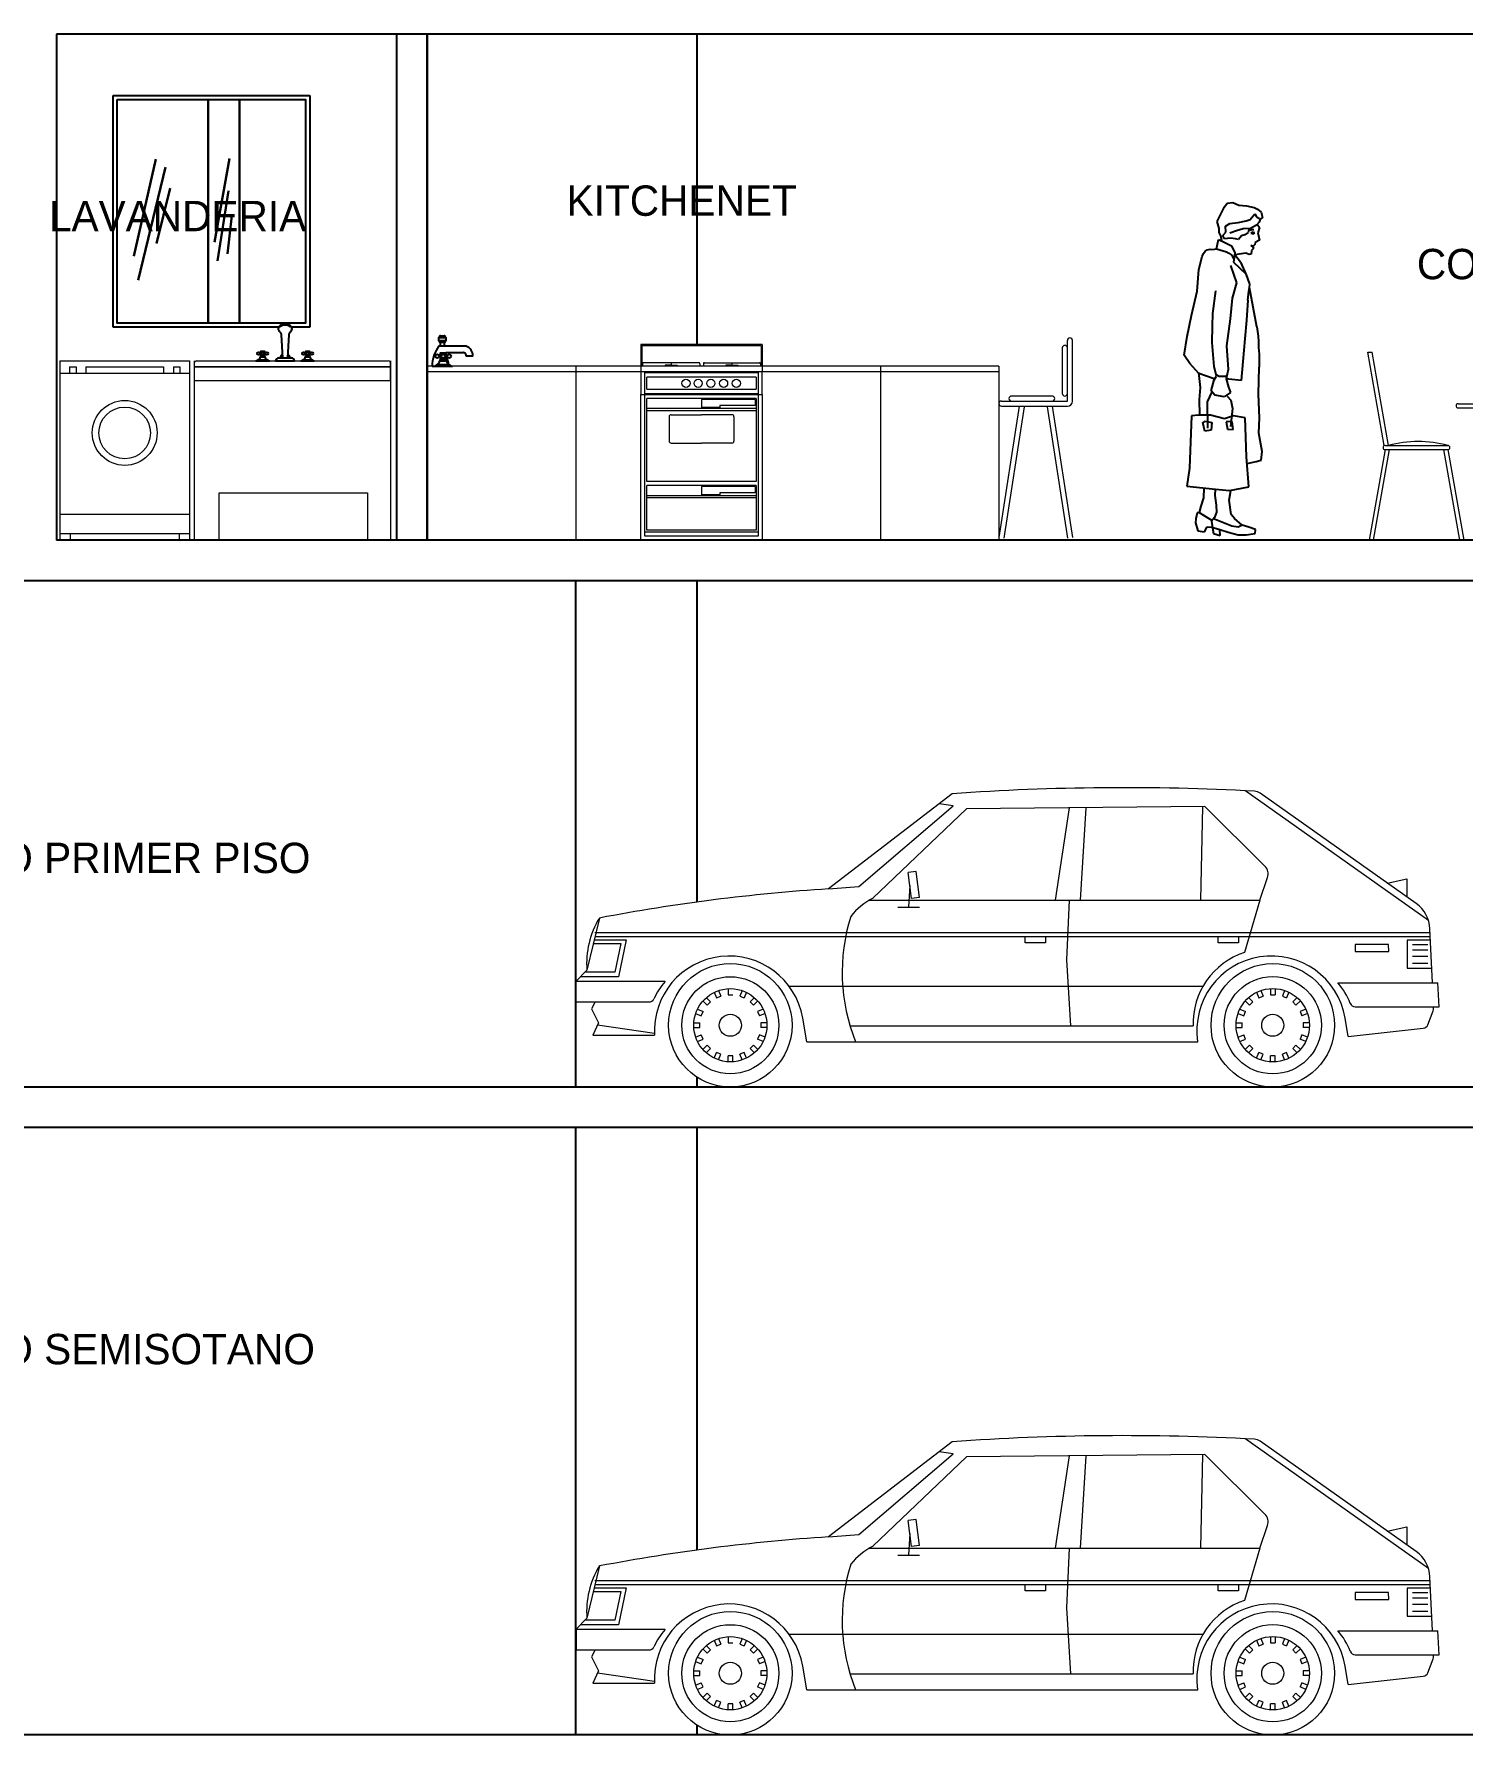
# Model space of a CAD drawing. Header units: metres. Extents: x -525 to 413, y -37 to 272.
# Drawn here: x 314.79 to 321.85, y 87.75 to 96.15 of the extents above; entities that cross this region are included whole.
import ezdxf

# ---------------------------------------------------------------- set-up
doc = ezdxf.new("R2010")
doc.units = ezdxf.units.M
doc.header["$MEASUREMENT"] = 0
doc.linetypes.add('0', pattern=[0])
doc.layers.get('0').update_dxf_attribs({"color": 254})
for name, color, linetype, lineweight in [('AUTOS', 254, 'Continuous', 20), ('muebles', 254, 'Continuous', 5), ('ventanas', 254, 'Continuous', 30)]:
    doc.layers.add(name, color=color, linetype=linetype, lineweight=lineweight)
for name, color, linetype in [('CORTE123', 254, 'Continuous'), ('EFEC', 254, 'Continuous'), ('NOITHAT', 254, 'Continuous'), ('THIET-BI', 254, 'Continuous')]:
    doc.layers.add(name, color=color, linetype=linetype)
doc.styles.get("Standard").update_dxf_attribs({"font": 'HTOWERT.TTF', "height": 0.08})

# ---------------------------------------------------------------- blocks, each defined once
blk = doc.blocks.new('12')
at = {"color": 0}
for p, q in [((195.106, 174.494), (195.137, 174.494)), ((195.224, 173.823), (195.106, 174.494)), ((195.255, 173.824), (195.137, 174.494)), ((196.806, 174.494), (196.348, 174.494)), ((197.809, 173.824), (197.927, 174.494)), ((197.839, 173.823), (197.958, 174.494)), ((197.958, 174.494), (197.927, 174.494)), ((196.298, 174.439), (196.325, 174.124)), ((196.331, 174.409), (196.355, 174.124)), ((196.341, 174.399), (196.355, 174.249)), ((196.355, 174.389), (196.404, 174.438)), ((196.357, 174.356), (196.443, 174.441)), ((196.36, 174.323), (196.481, 174.444)), ((196.362, 174.29), (196.518, 174.445)), ((196.773, 174.464), (196.38, 174.464)), ((196.762, 174.454), (196.391, 174.454)), ((196.417, 174.309), (196.553, 174.445)), ((196.453, 174.31), (196.588, 174.445)), ((196.489, 174.311), (196.624, 174.445)), ((196.526, 174.312), (196.659, 174.445)), ((196.562, 174.313), (196.694, 174.445)), ((196.598, 174.314), (196.73, 174.445)), ((196.634, 174.315), (196.765, 174.445)), ((196.671, 174.316), (196.789, 174.433)), ((196.707, 174.317), (196.801, 174.411)), ((196.743, 174.317), (196.805, 174.379)), ((196.798, 174.124), (196.823, 174.409)), ((196.799, 174.249), (196.812, 174.399)), ((196.828, 174.124), (196.855, 174.439)), ((196.337, 174.339), (196.347, 174.339)), ((196.339, 174.309), (196.349, 174.309)), ((196.367, 174.259), (196.409, 174.301)), ((196.382, 174.239), (196.433, 174.29)), ((196.407, 174.228), (196.458, 174.28)), ((196.441, 174.227), (196.486, 174.272)), ((196.476, 174.227), (196.515, 174.266)), ((196.51, 174.226), (196.547, 174.262)), ((196.545, 174.225), (196.582, 174.262)), ((196.579, 174.224), (196.622, 174.266)), ((196.614, 174.224), (196.668, 174.277)), ((196.65, 174.224), (196.73, 174.304)), ((196.686, 174.225), (196.801, 174.339)), ((196.722, 174.226), (196.794, 174.297)), ((196.784, 174.252), (196.787, 174.255)), ((196.804, 174.309), (196.814, 174.309)), ((196.807, 174.339), (196.817, 174.339)), ((195.754, 174.124), (197.554, 174.124)), ((196.404, 174.204), (196.749, 174.204)), ((195.754, 174.094), (197.554, 174.094)), ((196.352, 173.824), (196.328, 174.094)), ((196.354, 173.944), (196.354, 174.094)), ((196.954, 174.094), (196.954, 173.944)), ((196.381, 173.831), (196.375, 173.903)), ((196.904, 173.894), (196.404, 173.894)), ((196.504, 173.744), (196.504, 173.894)), ((196.804, 173.853), (196.808, 173.894)), ((196.804, 173.744), (196.804, 173.894)), ((195.23, 173.794), (195.115, 173.144)), ((195.26, 173.794), (195.145, 173.144)), ((195.23, 173.824), (195.68, 173.824)), ((195.23, 173.794), (195.68, 173.794)), ((195.649, 173.794), (195.764, 173.144)), ((195.68, 173.794), (195.794, 173.144)), ((196.352, 173.794), (196.295, 173.144)), ((196.382, 173.794), (196.325, 173.144)), ((196.504, 173.824), (196.352, 173.824)), ((196.504, 173.794), (196.352, 173.794)), ((196.804, 173.764), (196.858, 173.144)), ((197.384, 173.794), (197.27, 173.144)), ((197.415, 173.794), (197.3, 173.144)), ((197.834, 173.824), (197.384, 173.824)), ((197.834, 173.794), (197.384, 173.794)), ((197.804, 173.794), (197.919, 173.144)), ((197.834, 173.794), (197.949, 173.144)), ((196.783, 173.666), (196.816, 173.288)), ((196.58, 173.613), (196.471, 173.206)), ((196.654, 173.594), (196.654, 173.194)), ((196.837, 173.206), (196.729, 173.613)), ((195.115, 173.144), (195.145, 173.144)), ((195.764, 173.144), (195.794, 173.144)), ((196.325, 173.144), (196.295, 173.144)), ((196.468, 173.194), (196.841, 173.194)), ((196.519, 173.144), (196.789, 173.144)), ((196.827, 173.161), (196.828, 173.144)), ((196.858, 173.144), (196.828, 173.144)), ((197.3, 173.144), (197.27, 173.144)), ((197.949, 173.144), (197.919, 173.144))]:
    blk.add_line(p, q, dxfattribs=at)
for centre, radius, start, end in [((196.348, 174.444), 0.05, 90, 185), ((196.806, 174.444), 0.05, 355, 90), ((196.38, 174.414), 0.05, 90, 185), ((196.391, 174.404), 0.05, 90, 185), ((196.762, 174.404), 0.05, 355, 90), ((196.773, 174.414), 0.05, 355, 90), ((196.404, 174.254), 0.05, 185, 270), ((196.749, 174.254), 0.05, 270, 355), ((195.754, 174.109), 0.015, 90, 270), ((197.554, 174.109), 0.015, 270, 90), ((196.404, 173.944), 0.05, 180, 270), ((196.904, 173.944), 0.05, 270, 0), ((195.23, 173.809), 0.015, 90, 270), ((195.467, 173.089), 0.764, 73.8673, 106.1327), ((195.68, 173.809), 0.015, 270, 90), ((196.352, 173.809), 0.015, 90, 270), ((196.577, 172.995), 0.859, 94.8363, 105.1893), ((196.802, 173.809), 0.015, 270, 90), ((197.384, 173.809), 0.015, 90, 270), ((197.597, 173.089), 0.764, 73.8673, 106.1327), ((197.834, 173.809), 0.015, 270, 90), ((196.654, 173.744), 0.15, 180, 0), ((196.519, 173.194), 0.05, 165.0686, 270), ((196.789, 173.194), 0.05, 270, 14.9314)]:
    blk.add_arc(centre, radius, start, end, dxfattribs=at)
blk = doc.blocks.new('MESA COMEDOR')
at = {"layer": 'muebles', "xscale": 0.6487622765644119, "yscale": 0.6487622765644119, "zscale": 0.6487622765644119}
blk.add_blockref('12', (2080.9945, 1567.5594), dxfattribs=at)
blk = doc.blocks.new('A$C08403CEB')
at = {"layer": 'muebles'}
for p, q in [((2371.6, 0.7, -317.8), (2386.6, 0.7, -317.8)), ((2777.6, 0.7, -9.9), (2695.8, 0.7, -9.9)), ((2784.7, 51.1, -9.9), (2784, 46.2, -9.9))]:
    blk.add_line(p, q, dxfattribs=at)
at = {"layer": 'muebles', "elevation": -317.8}
blk.add_lwpolyline([(2436.9, 472.9), (2437, 473), (2437, 473.1)], dxfattribs=at)
at = {"layer": 'muebles', "elevation": -9.9}
blk.add_lwpolyline([(2624.4, 256.9), (2624.4, 256.9)], close=True, dxfattribs=at)
blk.add_lwpolyline([(2646.2, 233.2, 0.016599), (2647.7, 233.2)], format="xyb", dxfattribs=at)
at = {"layer": 'muebles', "xscale": 1070.35577015745, "yscale": 1070.35577015745, "zscale": 1070.35577015745}
blk.add_blockref('MESA COMEDOR', (-2361316.3, -1798077.6, -317.8), dxfattribs=at)
blk = doc.blocks.new('fwerfw')
at = {"linetype": 'ByBlock'}
for p, q in [((346.5807, 374.4739), (345.9807, 374.4739)), ((345.9807, 374.4739), (345.9807, 374.3669)), ((346.5807, 374.4739), (346.5807, 374.3669)), ((346.5757, 374.4689), (345.9857, 374.4689)), ((345.9857, 374.4689), (345.9857, 374.3669)), ((346.5757, 374.4689), (346.5757, 374.3669)), ((345.9807, 374.3669), (345.9807, 374.3399)), ((346.5807, 374.3669), (345.9807, 374.3669)), ((345.9807, 374.3399), (345.9807, 374.2279)), ((346.5807, 374.3399), (345.9807, 374.3399)), ((345.9897, 374.3799), (345.9897, 374.3669)), ((346.2667, 374.3849), (345.9947, 374.3849)), ((346.0007, 373.5279), (346.0007, 374.3399)), ((346.5607, 374.3349), (346.0007, 374.3349)), ((346.0107, 374.2549), (346.0107, 374.3129)), ((346.5507, 374.3129), (346.0107, 374.3129)), ((346.1007, 374.3719), (346.1007, 374.3669)), ((346.1307, 374.3719), (346.1007, 374.3719)), ((346.1307, 374.3849), (346.1307, 374.3669)), ((346.1307, 374.3719), (346.1607, 374.3719)), ((346.1607, 374.3719), (346.1607, 374.3669)), ((346.2717, 374.3799), (346.2717, 374.3669)), ((346.2897, 374.3799), (346.2897, 374.3669)), ((346.2947, 374.3849), (346.5667, 374.3849)), ((346.4307, 374.3719), (346.4007, 374.3719)), ((346.4007, 374.3719), (346.4007, 374.3669)), ((346.4307, 374.3849), (346.4307, 374.3669)), ((346.4307, 374.3719), (346.4607, 374.3719)), ((346.4607, 374.3719), (346.4607, 374.3669)), ((346.5507, 374.3129), (346.5507, 374.2549)), ((346.5607, 374.3399), (346.5607, 373.5279)), ((346.5717, 374.3799), (346.5717, 374.3669)), ((346.5807, 374.3669), (346.5807, 374.3399)), ((346.5807, 374.2279), (346.5807, 374.3399)), ((345.9807, 374.2279), (346.5807, 374.2279)), ((345.9807, 373.5079), (345.9807, 374.2279)), ((346.0007, 374.2329), (346.5607, 374.2329)), ((346.0107, 374.2549), (346.5507, 374.2549)), ((346.5807, 374.2279), (346.5807, 373.5079)), ((346.5507, 374.2079), (346.0107, 374.2079)), ((346.0107, 373.7979), (346.0107, 374.2079)), ((346.5507, 374.1579), (346.0107, 374.1579)), ((346.5507, 374.1479), (346.0107, 374.1479)), ((346.5457, 374.2029), (346.2807, 374.2029)), ((346.2807, 374.2029), (346.2807, 374.1629)), ((346.3707, 374.1629), (346.2807, 374.1629)), ((346.5457, 374.1729), (346.3707, 374.1729)), ((346.3707, 374.1729), (346.3707, 374.1629)), ((346.5457, 374.2029), (346.5457, 374.1729)), ((346.5507, 374.2079), (346.5507, 373.7979)), ((346.1207, 374.1179), (346.1207, 373.9979)), ((346.1307, 374.1279), (346.2807, 374.1279)), ((346.4307, 374.1279), (346.2807, 374.1279)), ((346.4407, 374.1179), (346.4407, 373.9979)), ((346.1307, 373.9879), (346.2807, 373.9879)), ((346.4307, 373.9879), (346.2807, 373.9879)), ((346.5507, 373.7979), (346.0107, 373.7979)), ((346.5507, 373.7779), (346.0107, 373.7779)), ((346.0107, 373.5579), (346.0107, 373.7779)), ((346.5507, 373.7279), (346.0107, 373.7279)), ((346.5507, 373.7179), (346.0107, 373.7179)), ((346.2807, 373.7729), (346.2807, 373.7329)), ((346.5457, 373.7729), (346.2807, 373.7729)), ((346.2807, 373.7729), (346.2807, 373.7329)), ((346.3707, 373.7329), (346.2807, 373.7329)), ((346.3707, 373.7429), (346.3707, 373.7329)), ((346.5457, 373.7429), (346.3707, 373.7429)), ((346.5457, 373.7729), (346.5457, 373.7429)), ((346.5507, 373.7779), (346.5507, 373.5579)), ((346.5507, 373.5579), (346.0107, 373.5579)), ((346.5807, 373.5079), (345.9807, 373.5079)), ((346.5607, 373.5479), (346.0007, 373.5479)), ((346.5607, 373.5279), (346.0007, 373.5279))]:
    blk.add_line(p, q, dxfattribs=at)
for centre in [(346.2037, 374.2829), (346.2637, 374.2829), (346.3267, 374.2829), (346.3897, 374.2829), (346.4527, 374.2829)]:
    blk.add_circle(centre, 0.02, dxfattribs=at)
for centre, radius, start, end in [((345.9947, 374.3799), 0.005, 90, 180), ((346.2667, 374.3799), 0.005, 0, 90), ((346.2947, 374.3799), 0.005, 90, 180), ((346.5667, 374.3799), 0.005, 0, 90), ((346.1307, 374.1179), 0.01, 90, 180), ((346.4307, 374.1179), 0.01, 0, 90), ((346.1307, 373.9979), 0.01, 180, 270), ((346.4307, 373.9979), 0.01, 270, 0)]:
    blk.add_arc(centre, radius, start, end, dxfattribs=at)
blk = doc.blocks.new('fvdfvf')
at = {"linetype": 'ByBlock'}
for p, q in [((329.6764, 356.974), (329.6764, 355.9377)), ((329.6764, 356.974), (330.4264, 356.974)), ((330.4264, 356.974), (330.4264, 355.9377)), ((329.6764, 356.9041), (330.4264, 356.9041)), ((329.7326, 356.939), (329.7326, 356.9041)), ((329.7326, 356.939), (329.7701, 356.939)), ((329.7701, 356.939), (329.7701, 356.9041)), ((329.8264, 356.939), (329.8264, 356.9041)), ((329.8264, 356.939), (330.2764, 356.939)), ((330.2764, 356.939), (330.2764, 356.9041)), ((330.3326, 356.939), (330.3326, 356.9041)), ((330.3326, 356.939), (330.3701, 356.939)), ((330.3701, 356.939), (330.3701, 356.9041)), ((329.6764, 356.0877), (330.4264, 356.0877)), ((329.6764, 355.9761), (330.4264, 355.9761)), ((329.6764, 355.9377), (329.7364, 355.9377)), ((329.7364, 355.9761), (329.7364, 355.9377)), ((330.3664, 355.9761), (330.3664, 355.9377)), ((330.3664, 355.9377), (330.4264, 355.9377))]:
    blk.add_line(p, q, dxfattribs=at)
for radius in [0.1875, 0.1491]:
    blk.add_circle((330.0514, 356.5578), radius, dxfattribs=at)
blk = doc.blocks.new('AF5222')
for p, q in [((20, 0), (1680, 0)), ((0, -20), (0, -170)), ((0, -50), (1700, -50)), ((1700, -50), (0, -50)), ((1700, -170), (1700, -20)), ((0, -170), (1700, -170)), ((296, -170), (604, -170)), ((1096, -170), (1404, -170))]:
    blk.add_line(p, q)
for centre, radius, start, end in [((20, -20), 19.8, 89.5336, 180.4664), ((1677, -23), 23.5, 351.9876, 81.9876)]:
    blk.add_arc(centre, radius, start, end)
blk = doc.blocks.new('MBVOI')
at = {"color": 0, "linetype": 'ByBlock'}
for p, q in [((-120, 0), (-65, 0)), ((-110.2, 5), (-74.8, 5)), ((-100, 32.5), (-105, 32.5)), ((-100, 27.5), (-105, 27.5)), ((-82.9, 15), (-102, 15)), ((-85, 32.5), (-80, 32.5)), ((-85, 27.5), (-80, 27.5)), ((-39, 0), (39, 0)), ((-26, 13), (26, 13)), ((65, 0), (120, 0)), ((74.8, 5), (110.2, 5)), ((85, 32.5), (80, 32.5)), ((85, 27.5), (80, 27.5)), ((102.1, 15), (83, 15)), ((100, 32.5), (105, 32.5)), ((100, 27.5), (105, 27.5))]:
    blk.add_line(p, q, dxfattribs=at)
blk.add_lwpolyline([(-10, 13), (-14.7, 107.9, 0.144294), (-19.8, 118.2, -0.095047), (-25.2, 124.5, -0.130978), (-27.3, 132.3, -0.130978), (-25.2, 140.1, -0.106552), (-19, 147, -0.083871), (-10.5, 151.2, -0.072763), (0, 152.7, -0.072763), (10.5, 151.2, -0.083871), (19, 147, -0.106552), (25.2, 140.1, -0.130978), (27.3, 132.3, -0.130978), (25.2, 124.5, -0.095047), (19.8, 118.2, 0.144294), (14.7, 107.9), (10, 13)], format="xyb", dxfattribs=at)
for points in [[(-100, 20), (-100, 40), (-85, 40), (-85, 20)], [(85, 20), (85, 40), (100, 40), (100, 20)]]:
    blk.add_lwpolyline(points, close=True, dxfattribs=at)
for centre in [(-110, 30), (-92.5, 30), (-75, 30), (75, 30), (92.5, 30), (110, 30)]:
    blk.add_circle(centre, 5.59, dxfattribs=at)
for centre, radius, start, end in [((-0.3, 111.2), 36.3, 54.47341, 125.52659), ((-127.5, 27.5), 28.5, 285.2551, 344.7449), ((-57.5, 27.5), 28.5, 195.25512, 254.74488), ((-20.7, -5.3), 19.1, 106.1502, 163.8498), ((-6.3, 13.4), 13.7, 108.53952, 181.76494), ((6.3, 13.4), 13.7, 358.23506, 71.46048), ((20.7, -5.3), 19.1, 16.1502, 73.8498), ((57.5, 27.5), 28.5, 285.2551, 344.7449), ((127.5, 27.5), 28.5, 195.25512, 254.74488)]:
    blk.add_arc(centre, radius, start, end, dxfattribs=at)
blk = doc.blocks.new('Faucet - Bathroom side')
at = {"linetype": 'Continuous'}
for p, q in [((-0.625, 4.25), (0.375, 4.25)), ((0.375, 3.75), (-0.625, 3.75)), ((-0.625, 3), (3.375, 3)), ((-0.375, 3), (-0.375, 3.5)), ((0.125, 3.5), (0.125, 3)), ((-1.625, 0), (-1.375, 0)), ((-1.375, 0), (1.375, 0)), ((-0.88366, 0.25), (0.88424, 0.25)), ((-0.375, 1.625), (-0.625, 1.625)), ((-0.375, 1.375), (-0.625, 1.375)), ((0.48078, 0.75), (-0.47286, 0.75)), ((2.875, 2), (0.375, 2)), ((0.375, 1.625), (0.625, 1.625)), ((0.375, 1.375), (0.625, 1.375)), ((4.375, 1.5), (3.375, 1.5))]:
    blk.add_line(p, q, dxfattribs=at)
for points in [[(-0.625, 3.75), (-0.625, 4.25)], [(-0.375, 4.5), (0.125, 4.5)], [(0.125, 3.5), (-0.375, 3.5)], [(0.375, 4.25), (0.375, 3.75)]]:
    blk.add_lwpolyline(points, dxfattribs=at)
blk.add_lwpolyline([(-0.375, 1), (-0.375, 2), (0.375, 2), (0.375, 1)], close=True, dxfattribs=at)
for centre in [(-0.875, 1.5), (0, 1.5), (0.875, 1.5)]:
    blk.add_circle(centre, 0.27951, dxfattribs=at)
for centre, radius, start, end in [((3.45929, -0.0281), 5.08436, 143.4467, 179.6834), ((-0.38253, 4.2575), 0.24259, 88.22243, 181.7776), ((-0.38253, 3.7424), 0.24259, 178.2224, 271.7776), ((0.13252, 4.2575), 0.24259, 358.2224, 91.77757), ((0.13252, 3.7424), 0.24259, 268.2224, 1.777565), ((2.70708, 1.4714), 1.66816, 0.9827695, 66.39737), ((-1.75, 1.375), 1.42522, 285.2551, 344.7449), ((1.75, 1.375), 1.42522, 195.2551, 254.7449), ((-2.49562, -0.286), 3.38273, 9.709485, 29.48735), ((2.96867, 1.5936), 0.41699, 347.0192, 102.9808)]:
    blk.add_arc(centre, radius, start, end, dxfattribs=at)
blk = doc.blocks.new('PER1')
for p, q in [((0.0007, 1.5833), (0.021, 1.6238)), ((0.021, 1.6238), (0.035, 1.6418)), ((0.035, 1.6418), (0.062, 1.6456)), ((0.062, 1.6456), (0.0922, 1.6322)), ((0.0922, 1.6322), (0.1294, 1.629)), ((0.1294, 1.629), (0.1669, 1.6209)), ((0.1669, 1.6209), (0.1846, 1.6119)), ((0.1846, 1.6119), (0.2026, 1.598)), ((0.2026, 1.598), (0.2088, 1.5711)), ((-0.015, 1.5505), (0.0007, 1.5833)), ((-0.0059, 1.5163), (-0.015, 1.5505)), ((-0.005, 1.4966), (-0.0059, 1.5163)), ((0.0256, 1.5277), (0.0472, 1.5411)), ((0.027, 1.4982), (0.0256, 1.5277)), ((0.0472, 1.5411), (0.089, 1.5456)), ((0.1127, 1.5146), (0.081, 1.5057)), ((0.089, 1.5456), (0.1281, 1.5549)), ((0.1497, 1.5164), (0.1127, 1.5146)), ((0.1281, 1.5549), (0.1475, 1.5607)), ((0.1433, 1.5161), (0.1383, 1.4961)), ((0.1475, 1.5607), (0.1709, 1.589)), ((0.1785, 1.5326), (0.1497, 1.5164)), ((0.1709, 1.589), (0.179, 1.5746)), ((0.1926, 1.5481), (0.1785, 1.5326)), ((0.179, 1.5746), (0.1942, 1.5654)), ((0.1832, 1.5377), (0.1939, 1.521)), ((0.1939, 1.521), (0.1852, 1.4958)), ((0.1968, 1.5631), (0.1926, 1.5481)), ((0.2088, 1.5711), (0.1968, 1.5631)), ((-0.0185, 1.4169), (-0.0083, 1.4619)), ((-0.0083, 1.4619), (0.017, 1.4507)), ((0.0032, 1.4797), (-0.005, 1.4966)), ((0.0072, 1.4551), (0.0032, 1.4797)), ((0.013, 1.4827), (0.027, 1.4982)), ((0.0212, 1.4658), (0.013, 1.4827)), ((0.017, 1.4507), (0.055, 1.4303)), ((0.0506, 1.4696), (0.0212, 1.4658)), ((0.081, 1.5057), (0.047, 1.4942)), ((0.0755, 1.4659), (0.0506, 1.4696)), ((0.055, 1.4303), (0.0714, 1.3965)), ((0.0905, 1.4617), (0.0755, 1.4659)), ((0.1045, 1.4796), (0.0905, 1.4617)), ((0.1215, 1.4854), (0.1045, 1.4796)), ((0.1383, 1.4961), (0.1215, 1.4854)), ((0.1575, 1.5096), (0.1464, 1.5069)), ((0.1507, 1.4322), (0.1628, 1.4231)), ((0.1507, 1.4322), (0.1637, 1.4306)), ((0.1613, 1.428), (0.1507, 1.4322)), ((0.1575, 1.4988), (0.1508, 1.4934)), ((0.1508, 1.4934), (0.1641, 1.4907)), ((0.1663, 1.5096), (0.1575, 1.5096)), ((0.1702, 1.4957), (0.1575, 1.4988)), ((0.1707, 1.4383), (0.1613, 1.428)), ((0.1613, 1.428), (0.1642, 1.4183)), ((0.1641, 1.4907), (0.1702, 1.4957)), ((0.1727, 1.4483), (0.1707, 1.4383)), ((0.1944, 1.4592), (0.1727, 1.4483)), ((0.1852, 1.4958), (0.1912, 1.4739)), ((0.1912, 1.4739), (0.1944, 1.4592)), ((-0.1049, 1.314), (-0.0883, 1.379)), ((-0.0883, 1.379), (-0.0831, 1.3935)), ((-0.0831, 1.3935), (-0.0742, 1.4039)), ((-0.0742, 1.4039), (-0.0647, 1.4105)), ((-0.0647, 1.4105), (-0.0504, 1.4138)), ((-0.0504, 1.4138), (-0.0381, 1.4135)), ((-0.0381, 1.4135), (-0.0185, 1.4169)), ((-0.0185, 1.4169), (0.0309, 1.4012)), ((0.0309, 1.4012), (0.0422, 1.3941)), ((0.0422, 1.3941), (0.057, 1.3853)), ((0.057, 1.3853), (0.067, 1.3633)), ((0.0714, 1.3965), (0.0653, 1.351)), ((0.0653, 1.351), (0.1263, 1.2932)), ((0.1008, 1.351), (0.0703, 1.388)), ((0.1259, 1.3942), (0.0718, 1.3862)), ((0.1008, 1.351), (0.1285, 1.2881)), ((0.1435, 1.3876), (0.1259, 1.3942)), ((0.1532, 1.3906), (0.1435, 1.3876)), ((0.1549, 1.4079), (0.1532, 1.3906)), ((0.1642, 1.4183), (0.1549, 1.4079)), ((-0.1146, 1.2073), (-0.1049, 1.314)), ((0.0514, 1.3331), (0.0801, 1.248)), ((0.1285, 1.2881), (0.1428, 1.2468)), ((-0.141, 1.0875), (-0.1146, 1.2073)), ((-0.0361, 1.0967), (-0.0217, 1.2085)), ((0.0801, 1.248), (0.059, 1.1729)), ((0.137, 1.1625), (0.1419, 1.2067)), ((0.1419, 1.2067), (0.1442, 1.2256)), ((0.1464, 1.2419), (0.1428, 1.2468)), ((0.1803, 1.0312), (0.1441, 1.2249)), ((0.1442, 1.2256), (0.1464, 1.2419)), ((-0.0381, 1.0348), (-0.0361, 1.0967)), ((0.059, 1.1729), (0.0491, 1.0711)), ((0.137, 1.1625), (0.1294, 1.0634)), ((-0.1632, 0.9827), (-0.141, 1.0875)), ((-0.0391, 0.9533), (-0.0381, 1.0348)), ((0.0491, 1.0711), (0.0308, 0.9369)), ((0.1294, 1.0634), (0.1214, 0.9716)), ((0.1803, 1.0312), (0.1844, 1.0079)), ((-0.1785, 0.8906), (-0.1632, 0.9827)), ((-0.0292, 0.8355), (-0.0391, 0.9533)), ((0.0308, 0.9369), (0.0398, 0.8195)), ((0.1214, 0.9716), (0.1119, 0.86)), ((0.1844, 1.0079), (0.187, 0.9849)), ((0.187, 0.9849), (0.1897, 0.9585)), ((0.1897, 0.9585), (0.1897, 0.9289)), ((0.1897, 0.9289), (0.1924, 0.896)), ((-0.1494, 0.85), (-0.1785, 0.8906)), ((-0.105, 0.8002), (-0.1494, 0.85)), ((0.1119, 0.86), (0.1041, 0.7658)), ((0.1924, 0.8664), (0.1923, 0.8317)), ((0.1924, 0.896), (0.1924, 0.8664)), ((-0.1077, 0.805), (-0.0993, 0.7313)), ((-0.0297, 0.7742), (-0.105, 0.8002)), ((-0.0441, 0.7142), (-0.0294, 0.7692)), ((-0.0294, 0.7692), (-0.0179, 0.7871)), ((-0.0179, 0.7871), (-0.0292, 0.8355)), ((-0.0199, 0.7954), (-0.0045, 0.7874)), ((-0.0045, 0.7874), (0.009, 0.7874)), ((0.009, 0.7874), (0.0252, 0.7874)), ((0.0252, 0.7874), (0.0334, 0.7913)), ((0.0398, 0.8195), (0.0296, 0.7745)), ((0.0296, 0.7745), (0.0415, 0.7331)), ((0.042, 0.7727), (0.0297, 0.7751)), ((0.1041, 0.7658), (0.042, 0.7727)), ((0.1889, 0.6982), (0.1923, 0.8317)), ((-0.0993, 0.7313), (-0.1038, 0.6718)), ((-0.0414, 0.7094), (-0.0638, 0.6614)), ((-0.0258, 0.6929), (-0.0441, 0.7142)), ((0.0191, 0.6851), (-0.0258, 0.6929)), ((0.0501, 0.7064), (0.0191, 0.6851)), ((0.0337, 0.6883), (0.0519, 0.6694)), ((0.0415, 0.7331), (0.0501, 0.7064)), ((0.1944, 0.5824), (0.1889, 0.6982)), ((-0.1419, 0.591), (-0.1518, 0.3336)), ((-0.1075, 0.5951), (-0.1419, 0.591)), ((-0.0483, 0.5954), (-0.1075, 0.5951)), ((-0.1038, 0.6718), (-0.1027, 0.5951)), ((-0.0638, 0.6614), (-0.0625, 0.5305)), ((0.0218, 0.5766), (-0.0483, 0.5954)), ((0.0656, 0.591), (0.0218, 0.5766)), ((0.0613, 0.6279), (0.0508, 0.5384)), ((0.0519, 0.6694), (0.0613, 0.6279)), ((0.1228, 0.5814), (0.0656, 0.591)), ((-0.0861, 0.5591), (-0.0744, 0.5644)), ((-0.0765, 0.515), (-0.0861, 0.5591)), ((-0.0447, 0.5215), (-0.0765, 0.515)), ((-0.0744, 0.5644), (-0.0416, 0.5587)), ((-0.0416, 0.5587), (-0.0447, 0.5215)), ((0.0591, 0.5635), (0.0299, 0.5621)), ((0.0299, 0.5621), (0.0366, 0.5254)), ((0.0366, 0.5254), (0.0638, 0.5242)), ((0.0638, 0.5242), (0.0591, 0.5635)), ((0.1296, 0.3891), (0.1228, 0.5814)), ((0.1907, 0.5056), (0.1944, 0.5824)), ((0.2074, 0.415), (0.1907, 0.5056)), ((0.1416, 0.2414), (0.1296, 0.3891)), ((0.1323, 0.3559), (0.1776, 0.3667)), ((0.1776, 0.3667), (0.202, 0.3728)), ((0.202, 0.3728), (0.2074, 0.415)), ((-0.1518, 0.3336), (-0.1648, 0.244)), ((-0.1648, 0.244), (-0.0233, 0.2286)), ((-0.083, 0.1862), (-0.0959, 0.1461)), ((-0.0802, 0.2348), (-0.083, 0.1862)), ((-0.0253, 0.2288), (-0.0268, 0.1988)), ((-0.0268, 0.1988), (-0.0195, 0.1497)), ((-0.0233, 0.2286), (0.0462, 0.222)), ((0.0435, 0.175), (0.0532, 0.2235)), ((0.0543, 0.1039), (0.0435, 0.175)), ((0.0462, 0.222), (0.1416, 0.2414)), ((-0.1141, 0.1131), (-0.1201, 0.0832)), ((-0.1042, 0.1136), (-0.1141, 0.1131)), ((-0.0959, 0.1461), (-0.1042, 0.1136)), ((-0.1042, 0.1136), (-0.0404, 0.0753)), ((-0.029, 0.09), (-0.043, 0.072)), ((-0.0179, 0.1152), (-0.029, 0.09)), ((-0.0195, 0.1497), (-0.0179, 0.1152)), ((0.07, 0.0849), (0.0543, 0.1039)), ((0.1087, 0.0521), (0.07, 0.0849)), ((-0.1201, 0.0832), (-0.1216, 0.0633)), ((-0.1216, 0.0633), (-0.1099, 0.0244)), ((-0.1099, 0.0244), (-0.0775, 0.0185)), ((-0.0775, 0.0185), (-0.0639, 0.0439)), ((-0.0639, 0.0439), (-0.0416, 0.0425)), ((-0.043, 0.072), (-0.0393, 0.0475)), ((-0.0416, 0.0425), (-0.0014, 0.0296)), ((-0.0393, 0.0475), (-0.0326, 0.0108)), ((0.057, 0.0472), (-0.0336, 0.0824)), ((-0.0326, 0.0108), (0, 0)), ((0, 0), (-0.0014, 0.0296)), ((-0.0014, 0.0296), (0.0387, 0.0167)), ((0.0387, 0.0167), (0.0887, 0.0042)), ((0.0894, 0.0413), (0.057, 0.0472)), ((0.0887, 0.0042), (0.1283, 0.0037)), ((0.1087, 0.0521), (0.0894, 0.0413)), ((0.1413, 0.0413), (0.1087, 0.0521)), ((0.1283, 0.0037), (0.1724, 0.0107)), ((0.1739, 0.0306), (0.1413, 0.0413)), ((0.1724, 0.0107), (0.1739, 0.0306))]:
    blk.add_line(p, q)

msp = doc.modelspace()

# ---------------------------------------------------------------- linework, layer by layer
for p, q in [((314.9043, 96.1519), (314.9043, 93.6519)), ((316.5831, 96.1519), (316.5831, 93.6519)), ((316.7339, 96.1519), (316.7339, 93.6519))]:
    msp.add_line(p, q)
at = {"linetype": '0', "ltscale": 0.004}
for p, q in [((318.068, 94.6179), (318.068, 96.1519)), ((317.468, 90.9519), (317.468, 93.4519)), ((326.468, 87.7519), (291.4671, 87.7519))]:
    msp.add_line(p, q, dxfattribs=at)
at = {"linetype": 'Continuous'}
for p, q in [((315.1843, 94.7048), (315.1843, 95.8483)), ((315.1843, 95.8483), (316.1543, 95.8483)), ((316.1543, 95.8483), (316.1543, 94.7048)), ((316.0023, 94.7048), (315.1843, 94.7048)), ((316.1543, 94.7048), (316.0638, 94.7048))]:
    msp.add_line(p, q, dxfattribs=at)
msp.add_lwpolyline([(315.2043, 95.8283), (316.1343, 95.8283), (316.1343, 94.7248), (315.2043, 94.7248)], close=True, dxfattribs=at)
at = {"layer": 'AUTOS', "linetype": 'Continuous'}
for p, q in [((321.6796, 91.7736), (320.7721, 92.4154)), ((321.6182, 91.8581), (320.848, 92.4029)), ((319.3268, 92.3999), (318.717, 91.9303)), ((318.8658, 91.9416), (319.3314, 92.3402)), ((319.3981, 92.326), (318.9361, 91.8841)), ((319.3314, 92.3402), (319.2625, 92.3504)), ((320.5754, 92.3365), (319.3981, 92.326)), ((319.9043, 92.3306), (319.835, 91.8739)), ((319.9878, 92.3313), (319.9584, 91.8739)), ((320.5639, 92.3365), (320.5527, 91.8739)), ((320.8718, 92.0425), (320.5754, 92.3365)), ((319.1496, 92.0158), (319.1097, 92.0105)), ((319.1268, 91.8831), (319.1097, 92.0105)), ((319.1664, 91.8884), (319.1496, 92.0158)), ((320.8457, 91.8739), (320.8846, 91.9864)), ((318.717, 91.9303), (318.8658, 91.9416)), ((319.1183, 91.9468), (319.1117, 91.8399)), ((321.476, 91.9587), (321.5726, 91.9798)), ((321.5726, 91.9798), (321.573, 91.8901)), ((318.918, 91.8739), (320.8457, 91.8739)), ((319.0582, 91.8399), (319.1651, 91.8399)), ((319.1664, 91.8884), (319.1268, 91.8831)), ((319.9046, 91.8739), (319.8917, 91.5796)), ((320.8457, 91.8739), (320.7715, 91.6162)), ((321.573, 91.8947), (321.573, 91.8947)), ((317.5848, 91.7865), (317.5235, 91.5287)), ((321.6984, 91.4667), (321.6865, 91.733)), ((317.5551, 91.6611), (317.6901, 91.6611)), ((317.5594, 91.6792), (317.7165, 91.6792)), ((317.5631, 91.7142), (321.6875, 91.7142)), ((317.5631, 91.6944), (321.6885, 91.6944)), ((317.6901, 91.6611), (317.6614, 91.5192)), ((317.7165, 91.6792), (317.6799, 91.4954)), ((319.6881, 91.6644), (319.6881, 91.6944)), ((319.7888, 91.6644), (319.6881, 91.6644)), ((319.7888, 91.6944), (319.7888, 91.6644)), ((320.6401, 91.6644), (320.6401, 91.6944)), ((320.7404, 91.6644), (320.6401, 91.6644)), ((320.7404, 91.6944), (320.7404, 91.6644)), ((321.3172, 91.6561), (321.3172, 91.6208)), ((321.4826, 91.6561), (321.3172, 91.6561)), ((321.4829, 91.6208), (321.4826, 91.6561)), ((321.5743, 91.6772), (321.5743, 91.539)), ((321.6891, 91.6772), (321.5743, 91.6772)), ((321.6004, 91.6561), (321.6763, 91.6561)), ((319.8917, 91.5796), (319.9115, 91.2535)), ((321.3172, 91.6208), (321.4829, 91.6208)), ((321.6004, 91.6287), (321.6763, 91.6287)), ((321.6004, 91.598), (321.6763, 91.598)), ((321.6004, 91.5634), (321.6763, 91.5634)), ((317.5235, 91.5287), (317.468, 91.4727)), ((317.6799, 91.4954), (317.4905, 91.4954)), ((317.6614, 91.5192), (317.514, 91.5192)), ((321.5743, 91.539), (321.6954, 91.539)), ((317.9102, 91.4727), (317.468, 91.4727)), ((318.1118, 91.3931), (318.1333, 91.3717)), ((318.1518, 91.4199), (318.1633, 91.3918)), ((318.1633, 91.3918), (318.1844, 91.4004)), ((318.1729, 91.4284), (318.1844, 91.4004)), ((318.2201, 91.438), (318.2201, 91.4076)), ((318.2201, 91.4076), (318.2432, 91.4076)), ((318.2903, 91.4284), (318.2785, 91.4004)), ((318.2785, 91.4004), (318.2999, 91.3918)), ((318.3115, 91.4199), (318.2999, 91.3918)), ((318.3514, 91.3931), (318.3299, 91.3717)), ((318.5213, 91.4502), (320.5662, 91.4502)), ((320.7906, 91.3931), (320.812, 91.3717)), ((320.8305, 91.4199), (320.8421, 91.3918)), ((320.8421, 91.3918), (320.8635, 91.4004)), ((320.8516, 91.4284), (320.8635, 91.4004)), ((320.8988, 91.438), (320.8988, 91.4076)), ((320.8988, 91.4076), (320.9219, 91.4076)), ((320.9219, 91.438), (320.9219, 91.4076)), ((320.9691, 91.4284), (320.9576, 91.4004)), ((320.9576, 91.4004), (320.9787, 91.3918)), ((320.9902, 91.4199), (320.9787, 91.3918)), ((321.0302, 91.3931), (321.0087, 91.3717)), ((321.2324, 91.4667), (321.7261, 91.4667)), ((321.7314, 91.3479), (321.7261, 91.4667)), ((317.468, 91.372), (317.83, 91.372)), ((317.5637, 91.372), (317.5452, 91.3377)), ((317.5452, 91.3377), (317.5812, 91.2687)), ((318.06, 91.3156), (318.0881, 91.304)), ((318.0689, 91.3367), (318.097, 91.3252)), ((318.0881, 91.304), (318.097, 91.3252)), ((318.0957, 91.377), (318.1171, 91.3555)), ((318.1171, 91.3555), (318.1333, 91.3717)), ((318.3299, 91.3717), (318.3461, 91.3555)), ((318.3676, 91.377), (318.3461, 91.3555)), ((318.3943, 91.3367), (318.3662, 91.3252)), ((318.3662, 91.3252), (318.3751, 91.304)), ((318.4032, 91.3156), (318.3751, 91.304)), ((320.7388, 91.3156), (320.7668, 91.304)), ((320.7477, 91.3367), (320.7757, 91.3252)), ((320.7668, 91.304), (320.7757, 91.3252)), ((320.7744, 91.377), (320.7959, 91.3555)), ((320.7959, 91.3555), (320.812, 91.3717)), ((321.0087, 91.3717), (321.0249, 91.3555)), ((321.0467, 91.377), (321.0249, 91.3555)), ((321.0731, 91.3367), (321.045, 91.3252)), ((321.045, 91.3252), (321.0539, 91.304)), ((321.082, 91.3156), (321.0539, 91.304)), ((321.3179, 91.3479), (321.7314, 91.3479)), ((321.6759, 91.2592), (321.7023, 91.3285)), ((321.704, 91.3393), (321.7036, 91.3479)), ((317.5812, 91.2687), (317.5525, 91.2083)), ((317.8571, 91.2156), (317.5756, 91.2568)), ((318.0508, 91.2684), (318.0811, 91.2684)), ((318.0508, 91.2456), (318.0811, 91.2456)), ((318.0811, 91.2456), (318.0811, 91.2684)), ((318.4124, 91.2684), (318.3821, 91.2684)), ((318.3821, 91.2684), (318.3821, 91.2456)), ((318.4124, 91.2456), (318.3821, 91.2456)), ((318.6088, 91.1757), (318.589, 91.2922)), ((318.8229, 91.2535), (320.5174, 91.2535)), ((320.7295, 91.2684), (320.7599, 91.2684)), ((320.7295, 91.2456), (320.7599, 91.2456)), ((320.7599, 91.2456), (320.7599, 91.2684)), ((321.0915, 91.2684), (321.0608, 91.2684)), ((321.0608, 91.2684), (321.0608, 91.2456)), ((321.0915, 91.2456), (321.0608, 91.2456)), ((321.2833, 91.2017), (321.2677, 91.2922)), ((321.2833, 91.2017), (321.6535, 91.2417)), ((317.5525, 91.2083), (317.8574, 91.2083)), ((318.06, 91.1984), (318.0881, 91.21)), ((318.0689, 91.177), (318.097, 91.1889)), ((318.097, 91.1889), (318.0881, 91.21)), ((318.0957, 91.1371), (318.1171, 91.1585)), ((318.1118, 91.1209), (318.1333, 91.1423)), ((318.1333, 91.1423), (318.1171, 91.1585)), ((318.3461, 91.1585), (318.3299, 91.1423)), ((318.3514, 91.1209), (318.3299, 91.1423)), ((318.3676, 91.1371), (318.3461, 91.1585)), ((318.3751, 91.21), (318.3662, 91.1889)), ((318.3943, 91.177), (318.3662, 91.1889)), ((318.4032, 91.1984), (318.3751, 91.21)), ((318.6088, 91.1757), (320.5395, 91.1757)), ((320.7388, 91.1984), (320.7668, 91.21)), ((320.7477, 91.177), (320.7757, 91.1889)), ((320.7757, 91.1889), (320.7668, 91.21)), ((320.7744, 91.1371), (320.7959, 91.1585)), ((320.7906, 91.1209), (320.812, 91.1423)), ((320.812, 91.1423), (320.7959, 91.1585)), ((321.0249, 91.1585), (321.0087, 91.1423)), ((321.0302, 91.1209), (321.0087, 91.1423)), ((321.0467, 91.1371), (321.0249, 91.1585)), ((321.0539, 91.21), (321.045, 91.1889)), ((321.0731, 91.177), (321.045, 91.1889)), ((321.082, 91.1984), (321.0539, 91.21)), ((318.1518, 91.0942), (318.1633, 91.1222)), ((318.1844, 91.1136), (318.1633, 91.1222)), ((318.1729, 91.0856), (318.1844, 91.1136)), ((318.2201, 91.076), (318.2201, 91.1064)), ((318.2432, 91.1064), (318.2201, 91.1064)), ((318.2432, 91.076), (318.2432, 91.1064)), ((318.2999, 91.1222), (318.2785, 91.1136)), ((318.2903, 91.0856), (318.2785, 91.1136)), ((318.3115, 91.0942), (318.2999, 91.1222)), ((320.8305, 91.0942), (320.8421, 91.1222)), ((320.8635, 91.1136), (320.8421, 91.1222)), ((320.8516, 91.0856), (320.8635, 91.1136)), ((320.9219, 91.1064), (320.8988, 91.1064)), ((320.8988, 91.076), (320.8988, 91.1064)), ((320.9219, 91.076), (320.9219, 91.1064)), ((320.9787, 91.1222), (320.9576, 91.1136)), ((320.9691, 91.0856), (320.9576, 91.1136)), ((320.9902, 91.0942), (320.9787, 91.1222)), ((321.6796, 88.5736), (320.7721, 89.2154)), ((319.3268, 89.1999), (318.717, 88.7303)), ((318.8658, 88.7416), (319.3314, 89.1402)), ((319.3981, 89.126), (318.9361, 88.6841)), ((319.3314, 89.1402), (319.2625, 89.1504)), ((320.5754, 89.1365), (319.3981, 89.126)), ((319.9043, 89.1306), (319.835, 88.6739)), ((319.9878, 89.1313), (319.9584, 88.6739)), ((320.5639, 89.1365), (320.5527, 88.6739)), ((320.8718, 88.8425), (320.5754, 89.1365)), ((321.6182, 88.6581), (320.848, 89.2029)), ((319.1496, 88.8158), (319.1097, 88.8105)), ((319.1268, 88.6831), (319.1097, 88.8105)), ((319.1664, 88.6884), (319.1496, 88.8158)), ((318.717, 88.7303), (318.8658, 88.7416)), ((319.1183, 88.7468), (319.1117, 88.6399)), ((320.8457, 88.6739), (320.8846, 88.7864)), ((321.476, 88.7587), (321.5726, 88.7798)), ((321.5726, 88.7798), (321.573, 88.6901)), ((318.918, 88.6739), (320.8457, 88.6739)), ((319.0582, 88.6399), (319.1651, 88.6399)), ((319.1664, 88.6884), (319.1268, 88.6831)), ((319.9046, 88.6739), (319.8917, 88.3796)), ((320.8457, 88.6739), (320.7715, 88.4162)), ((321.573, 88.6947), (321.573, 88.6947)), ((317.5848, 88.5865), (317.5235, 88.3287)), ((317.5551, 88.4611), (317.6901, 88.4611)), ((317.5594, 88.4792), (317.7165, 88.4792)), ((317.5631, 88.5142), (321.6875, 88.5142)), ((317.5631, 88.4944), (321.6885, 88.4944)), ((317.6901, 88.4611), (317.6614, 88.3192)), ((317.7165, 88.4792), (317.6799, 88.2954)), ((319.6881, 88.4644), (319.6881, 88.4944)), ((319.7888, 88.4644), (319.6881, 88.4644)), ((319.7888, 88.4944), (319.7888, 88.4644)), ((320.6401, 88.4644), (320.6401, 88.4944)), ((320.7404, 88.4644), (320.6401, 88.4644)), ((320.7404, 88.4944), (320.7404, 88.4644)), ((321.3172, 88.4561), (321.3172, 88.4208)), ((321.4826, 88.4561), (321.3172, 88.4561)), ((321.4829, 88.4208), (321.4826, 88.4561)), ((321.5743, 88.4772), (321.5743, 88.339)), ((321.6891, 88.4772), (321.5743, 88.4772)), ((321.6004, 88.4561), (321.6763, 88.4561)), ((321.6984, 88.2667), (321.6865, 88.533)), ((319.8917, 88.3796), (319.9115, 88.0535)), ((321.3172, 88.4208), (321.4829, 88.4208)), ((321.6004, 88.4287), (321.6763, 88.4287)), ((321.6004, 88.398), (321.6763, 88.398)), ((317.5235, 88.3287), (317.468, 88.2727)), ((317.6799, 88.2954), (317.4905, 88.2954)), ((317.6614, 88.3192), (317.514, 88.3192)), ((321.5743, 88.339), (321.6954, 88.339)), ((321.6004, 88.3634), (321.6763, 88.3634)), ((317.9102, 88.2727), (317.468, 88.2727)), ((318.1518, 88.2199), (318.1633, 88.1918)), ((318.1633, 88.1918), (318.1844, 88.2004)), ((318.1729, 88.2284), (318.1844, 88.2004)), ((318.2201, 88.238), (318.2201, 88.2076)), ((318.2201, 88.2076), (318.2432, 88.2076)), ((318.2903, 88.2284), (318.2785, 88.2004)), ((318.2785, 88.2004), (318.2999, 88.1918)), ((318.3115, 88.2199), (318.2999, 88.1918)), ((318.5213, 88.2502), (320.5662, 88.2502)), ((320.8305, 88.2199), (320.8421, 88.1918)), ((320.8421, 88.1918), (320.8635, 88.2004)), ((320.8516, 88.2284), (320.8635, 88.2004)), ((320.8988, 88.238), (320.8988, 88.2076)), ((320.8988, 88.2076), (320.9219, 88.2076)), ((320.9219, 88.238), (320.9219, 88.2076)), ((320.9691, 88.2284), (320.9576, 88.2004)), ((320.9576, 88.2004), (320.9787, 88.1918)), ((320.9902, 88.2199), (320.9787, 88.1918)), ((321.2324, 88.2667), (321.7261, 88.2667)), ((321.7314, 88.1479), (321.7261, 88.2667)), ((317.468, 88.172), (317.83, 88.172)), ((317.5637, 88.172), (317.5452, 88.1377)), ((317.5452, 88.1377), (317.5812, 88.0687)), ((318.0689, 88.1367), (318.097, 88.1252)), ((318.0881, 88.104), (318.097, 88.1252)), ((318.0957, 88.177), (318.1171, 88.1555)), ((318.1118, 88.1931), (318.1333, 88.1717)), ((318.1171, 88.1555), (318.1333, 88.1717)), ((318.3514, 88.1931), (318.3299, 88.1717)), ((318.3299, 88.1717), (318.3461, 88.1555)), ((318.3676, 88.177), (318.3461, 88.1555)), ((318.3943, 88.1367), (318.3662, 88.1252)), ((318.3662, 88.1252), (318.3751, 88.104)), ((320.7477, 88.1367), (320.7757, 88.1252)), ((320.7668, 88.104), (320.7757, 88.1252)), ((320.7744, 88.177), (320.7959, 88.1555)), ((320.7906, 88.1931), (320.812, 88.1717)), ((320.7959, 88.1555), (320.812, 88.1717)), ((321.0302, 88.1931), (321.0087, 88.1717)), ((321.0087, 88.1717), (321.0249, 88.1555)), ((321.0467, 88.177), (321.0249, 88.1555)), ((321.0731, 88.1367), (321.045, 88.1252)), ((321.045, 88.1252), (321.0539, 88.104)), ((321.3179, 88.1479), (321.7314, 88.1479)), ((321.6759, 88.0592), (321.7023, 88.1285)), ((321.704, 88.1393), (321.7036, 88.1479)), ((317.5812, 88.0687), (317.5525, 88.0083)), ((317.8571, 88.0156), (317.5756, 88.0568)), ((318.0508, 88.0684), (318.0811, 88.0684)), ((318.0508, 88.0456), (318.0811, 88.0456)), ((318.06, 88.1156), (318.0881, 88.104)), ((318.0811, 88.0456), (318.0811, 88.0684)), ((318.4032, 88.1156), (318.3751, 88.104)), ((318.4124, 88.0684), (318.3821, 88.0684)), ((318.3821, 88.0684), (318.3821, 88.0456)), ((318.4124, 88.0456), (318.3821, 88.0456)), ((318.6088, 87.9757), (318.589, 88.0922)), ((318.8229, 88.0535), (320.5174, 88.0535)), ((320.7295, 88.0684), (320.7599, 88.0684)), ((320.7295, 88.0456), (320.7599, 88.0456)), ((320.7388, 88.1156), (320.7668, 88.104)), ((320.7599, 88.0456), (320.7599, 88.0684)), ((321.082, 88.1156), (321.0539, 88.104)), ((321.0915, 88.0684), (321.0608, 88.0684)), ((321.0608, 88.0684), (321.0608, 88.0456)), ((321.0915, 88.0456), (321.0608, 88.0456)), ((321.2833, 88.0017), (321.2677, 88.0922)), ((321.2833, 88.0017), (321.6535, 88.0417)), ((317.5525, 88.0083), (317.8574, 88.0083)), ((318.06, 87.9984), (318.0881, 88.01)), ((318.0689, 87.977), (318.097, 87.9889)), ((318.097, 87.9889), (318.0881, 88.01)), ((318.0957, 87.9371), (318.1171, 87.9585)), ((318.1333, 87.9423), (318.1171, 87.9585)), ((318.3461, 87.9585), (318.3299, 87.9423)), ((318.3676, 87.9371), (318.3461, 87.9585)), ((318.3751, 88.01), (318.3662, 87.9889)), ((318.3943, 87.977), (318.3662, 87.9889)), ((318.4032, 87.9984), (318.3751, 88.01)), ((318.6088, 87.9757), (320.5395, 87.9757)), ((320.7388, 87.9984), (320.7668, 88.01)), ((320.7477, 87.977), (320.7757, 87.9889)), ((320.7757, 87.9889), (320.7668, 88.01)), ((320.7744, 87.9371), (320.7959, 87.9585)), ((320.812, 87.9423), (320.7959, 87.9585)), ((321.0249, 87.9585), (321.0087, 87.9423)), ((321.0467, 87.9371), (321.0249, 87.9585)), ((321.0539, 88.01), (321.045, 87.9889)), ((321.0731, 87.977), (321.045, 87.9889)), ((321.082, 87.9984), (321.0539, 88.01)), ((318.1118, 87.9209), (318.1333, 87.9423)), ((318.1518, 87.8942), (318.1633, 87.9222)), ((318.1844, 87.9136), (318.1633, 87.9222)), ((318.1729, 87.8856), (318.1844, 87.9136)), ((318.2201, 87.876), (318.2201, 87.9064)), ((318.2432, 87.9064), (318.2201, 87.9064)), ((318.2432, 87.876), (318.2432, 87.9064)), ((318.2999, 87.9222), (318.2785, 87.9136)), ((318.2903, 87.8856), (318.2785, 87.9136)), ((318.3115, 87.8942), (318.2999, 87.9222)), ((318.3514, 87.9209), (318.3299, 87.9423)), ((320.7906, 87.9209), (320.812, 87.9423)), ((320.8305, 87.8942), (320.8421, 87.9222)), ((320.8635, 87.9136), (320.8421, 87.9222)), ((320.8516, 87.8856), (320.8635, 87.9136)), ((320.9219, 87.9064), (320.8988, 87.9064)), ((320.8988, 87.876), (320.8988, 87.9064)), ((320.9219, 87.876), (320.9219, 87.9064)), ((320.9787, 87.9222), (320.9576, 87.9136)), ((320.9691, 87.8856), (320.9576, 87.9136)), ((320.9902, 87.8942), (320.9787, 87.9222)), ((321.0302, 87.9209), (321.0087, 87.9423))]:
    msp.add_line(p, q, dxfattribs=at)
at = {"layer": 'AUTOS', "ltscale": 0.004}
msp.add_line((317.468, 91.4727), (317.468, 91.372), dxfattribs=at)
at = {"layer": 'AUTOS', "linetype": 'Continuous'}
for centre, radius in [((318.2316, 91.2568), 0.3049), ((320.9104, 91.2568), 0.3049), ((318.2316, 91.2568), 0.2399), ((320.9104, 91.2568), 0.2402), ((318.2316, 91.2568), 0.1808), ((320.9104, 91.2568), 0.1812), ((320.9104, 91.2568), 0.1812), ((318.2316, 91.2568), 0.0544), ((320.9104, 91.2568), 0.0544), ((318.2316, 88.0568), 0.3049), ((318.2316, 88.0568), 0.2399), ((320.9104, 88.0568), 0.3049), ((320.9104, 88.0568), 0.2402), ((318.2316, 88.0568), 0.1808), ((320.9104, 88.0568), 0.1812), ((320.9104, 88.0568), 0.1812), ((318.2316, 88.0568), 0.0544), ((320.9104, 88.0568), 0.0544)]:
    msp.add_circle(centre, radius, dxfattribs=at)
for centre, radius, start, end in [((320.1763, 80.4442), 11.9859, 86.92341, 94.06442), ((320.8163, 92.3577), 0.0552, 54.95777, 86.58047), ((320.8338, 92.0043), 0.0539, 340.65961, 45.18187), ((319.3147, 82.7007), 9.249, 93.70495, 100.77933), ((319.1005, 91.5709), 0.3537, 117.69272, 140.75443), ((321.5268, 91.727), 0.1598, 2.16463, 55.11984), ((317.9501, 91.5633), 0.4281, 148.57816, 184.63025), ((319.7048, 91.518), 0.9208, 162.51123, 201.82359), ((318.2255, 91.2301), 0.3687, 9.69331, 183.37837), ((320.8844, 91.2668), 0.3672, 107.90587, 182.0611), ((320.9042, 91.2303), 0.3688, 9.66321, 188.51128), ((318.1729, 91.2397), 0.3511, 138.4402, 155.10712), ((320.9469, 91.2283), 0.372, 21.57455, 39.85926), ((317.8299, 91.3992), 0.0272, 270.30472, 334.53735), ((321.3177, 91.3746), 0.0266, 200.83737, 270.40207), ((321.6743, 91.3383), 0.0297, 340.71457, 2.05415), ((321.6499, 91.2694), 0.0279, 277.32349, 338.54273), ((320.1763, 77.2442), 11.9859, 86.92341, 94.06442), ((320.8163, 89.1577), 0.0552, 54.95777, 86.58047), ((320.8338, 88.8043), 0.0539, 340.65961, 45.18187), ((319.3147, 79.5007), 9.249, 93.70495, 100.77933), ((319.1005, 88.3709), 0.3537, 117.69272, 140.75443), ((321.5268, 88.527), 0.1598, 2.16463, 55.11984), ((317.9501, 88.3633), 0.4281, 148.57816, 184.63025), ((319.7048, 88.318), 0.9208, 162.51123, 201.82359), ((318.2255, 88.0301), 0.3687, 9.69331, 183.37837), ((320.8844, 88.0668), 0.3672, 107.90587, 182.0611), ((320.9042, 88.0303), 0.3688, 9.66321, 188.51128), ((318.1729, 88.0397), 0.3511, 138.4402, 155.10712), ((320.9469, 88.0283), 0.372, 21.57455, 39.85926), ((317.8299, 88.1992), 0.0272, 270.30472, 334.53735), ((321.3177, 88.1746), 0.0266, 200.83737, 270.40207), ((321.6743, 88.1383), 0.0297, 340.71457, 2.05415), ((321.6499, 88.0694), 0.0279, 277.32349, 338.54273)]:
    msp.add_arc(centre, radius, start, end, dxfattribs=at)
at = {"layer": 'CORTE123', "linetype": '0', "ltscale": 0.004}
for p, q in [((323.518, 96.1519), (314.9043, 96.1519)), ((316.7339, 93.6519), (316.7339, 96.1519)), ((323.518, 93.6519), (314.9043, 93.6519)), ((326.468, 93.4519), (311.468, 93.4519)), ((318.068, 91.8653), (318.068, 93.4519)), ((318.068, 90.9519), (318.068, 90.9995)), ((326.468, 90.9519), (311.468, 90.9519)), ((326.468, 90.7519), (291.4671, 90.7519)), ((317.468, 87.7519), (317.468, 90.7519)), ((318.068, 88.6653), (318.068, 90.7519)), ((318.068, 87.7519), (318.068, 87.7995))]:
    msp.add_line(p, q, dxfattribs=at)
at = {"layer": 'CORTE123', "ltscale": 0.004}
msp.add_line((317.468, 88.2727), (317.468, 88.172), dxfattribs=at)
at = {"layer": 'muebles'}
for p, q in [((319.871, 94.6016), (319.871, 94.3766)), ((319.896, 94.3391), (319.896, 94.6391)), ((319.896, 94.3766), (319.896, 94.6016)), ((319.921, 94.3391), (319.921, 94.6391)), ((315.5841, 94.5376), (315.5841, 93.6519)), ((316.5539, 94.5376), (316.5539, 93.6519)), ((317.7895, 94.5109), (316.7339, 94.5109)), ((318.9735, 94.5109), (318.3895, 94.5109)), ((318.9735, 94.5109), (318.9735, 93.6519)), ((319.5575, 94.5109), (318.9735, 94.5109)), ((319.5575, 94.5109), (319.5575, 93.6519)), ((317.7895, 94.4839), (316.7339, 94.4839)), ((318.9735, 94.4839), (318.3895, 94.4839)), ((319.5575, 94.4839), (318.9735, 94.4839)), ((319.5701, 94.3391), (319.896, 94.3391)), ((319.821, 94.3641), (319.6201, 94.3641)), ((319.6201, 94.3391), (319.821, 94.3391)), ((319.5701, 94.3141), (319.896, 94.3141)), ((315.708, 93.6519), (315.708, 93.8865)), ((315.708, 93.8865), (316.4068, 93.8865)), ((316.4068, 93.8865), (316.4399, 93.8865)), ((316.4399, 93.8865), (316.4399, 93.6519))]:
    msp.add_line(p, q, dxfattribs=at)
at = {"layer": 'muebles', "linetype": 'Continuous'}
for p, q in [((317.468, 94.5109), (317.468, 93.6519)), ((319.6576, 94.3141), (319.5576, 93.6659)), ((319.6824, 94.3111), (319.5824, 93.663)), ((319.7961, 94.3111), (319.8961, 93.663)), ((319.821, 94.3141), (319.921, 93.6659))]:
    msp.add_line(p, q, dxfattribs=at)
at = {"layer": 'muebles'}
for centre, radius, start, end in [((319.8835, 94.6016), 0.0125, 0, 180), ((319.9085, 94.6391), 0.0125, 0, 180), ((319.5701, 94.3266), 0.0125, 90, 270), ((319.6201, 94.3516), 0.0125, 90, 270), ((319.821, 94.3516), 0.0125, 270, 90), ((319.8835, 94.3766), 0.0125, 180, 0), ((319.896, 94.3391), 0.025, 270, 0)]:
    msp.add_arc(centre, radius, start, end, dxfattribs=at)
at = {"layer": 'ventanas', "linetype": 'Continuous'}
for p, q in [((315.6537, 95.8283), (315.6537, 94.7248)), ((315.8075, 95.8283), (315.8075, 94.7248)), ((315.3951, 95.5341), (315.2864, 95.0556)), ((315.7576, 95.5377), (315.684, 95.1241)), ((315.4429, 95.4938), (315.3067, 94.9368)), ((315.4657, 95.3903), (315.3981, 95.1172)), ((315.7539, 95.3778), (315.6987, 95.0322)), ((315.7705, 95.2564), (315.7484, 95.0671))]:
    msp.add_line(p, q, dxfattribs=at)

# ---------------------------------------------------------------- block references
at = {"xscale": 0.0009907192403667813, "yscale": 0.0009907192403667813, "zscale": 0.0009907192403667813}
msp.add_blockref('A$C08403CEB', (319.8235, 93.6513, 0.0098), dxfattribs=at)
at = {"layer": 'EFEC'}
msp.add_blockref('PER1', (320.6508, 93.6749), dxfattribs=at)
at = {"layer": 'muebles'}
msp.add_blockref('fwerfw', (-28.1913, -279.856), dxfattribs=at)
for name, p, xscale, yscale, zscale in [('fvdfvf', (33.1578, -210.5551), 0.854663702440358, 0.854663702440358, 0.854663702440358), ('AF5222', (315.5841, 94.5376), 0.0005704455379426843, 0.0005704455379426843, 0.0005704455379426843)]:
    msp.add_blockref(name, p, dxfattribs=dict(at, xscale=xscale, yscale=yscale, zscale=zscale))
at = {"layer": 'NOITHAT', "ltscale": 50, "xscale": 0.001200000000011642, "yscale": 0.001200000000011642, "zscale": 0.001200000000011642}
msp.add_blockref('MBVOI', (316.033, 94.5376), dxfattribs=at)
at = {"layer": 'THIET-BI', "xscale": 0.03356959827733021, "yscale": 0.03356959827733021, "zscale": 0.03356959827733021}
msp.add_blockref('Faucet - Bathroom side', (316.8135, 94.5109), dxfattribs=at)

# ---------------------------------------------------------------- texts
at = {"linetype": 'Continuous', "char_height": 0.15, "attachment_point": 1}
for s, insert in [('KITCHENET', (317.423, 95.4042)), ('LAVANDERIA', (314.8665, 95.3281)), ('COMEDOR', (321.622, 95.0909, -0.3051)), ('ESTACIONAMIENTO PRIMER PISO ', (312.8479, 92.1583)), ('ESTACIONAMIENTO SEMISOTANO\\P ', (312.8479, 89.7327))]:
    msp.add_mtext_dynamic_manual_height_columns(s, width=4.532036, gutter_width=12.5, heights=[0], dxfattribs=dict(at, insert=insert))

doc.saveas('drawing.dxf')
